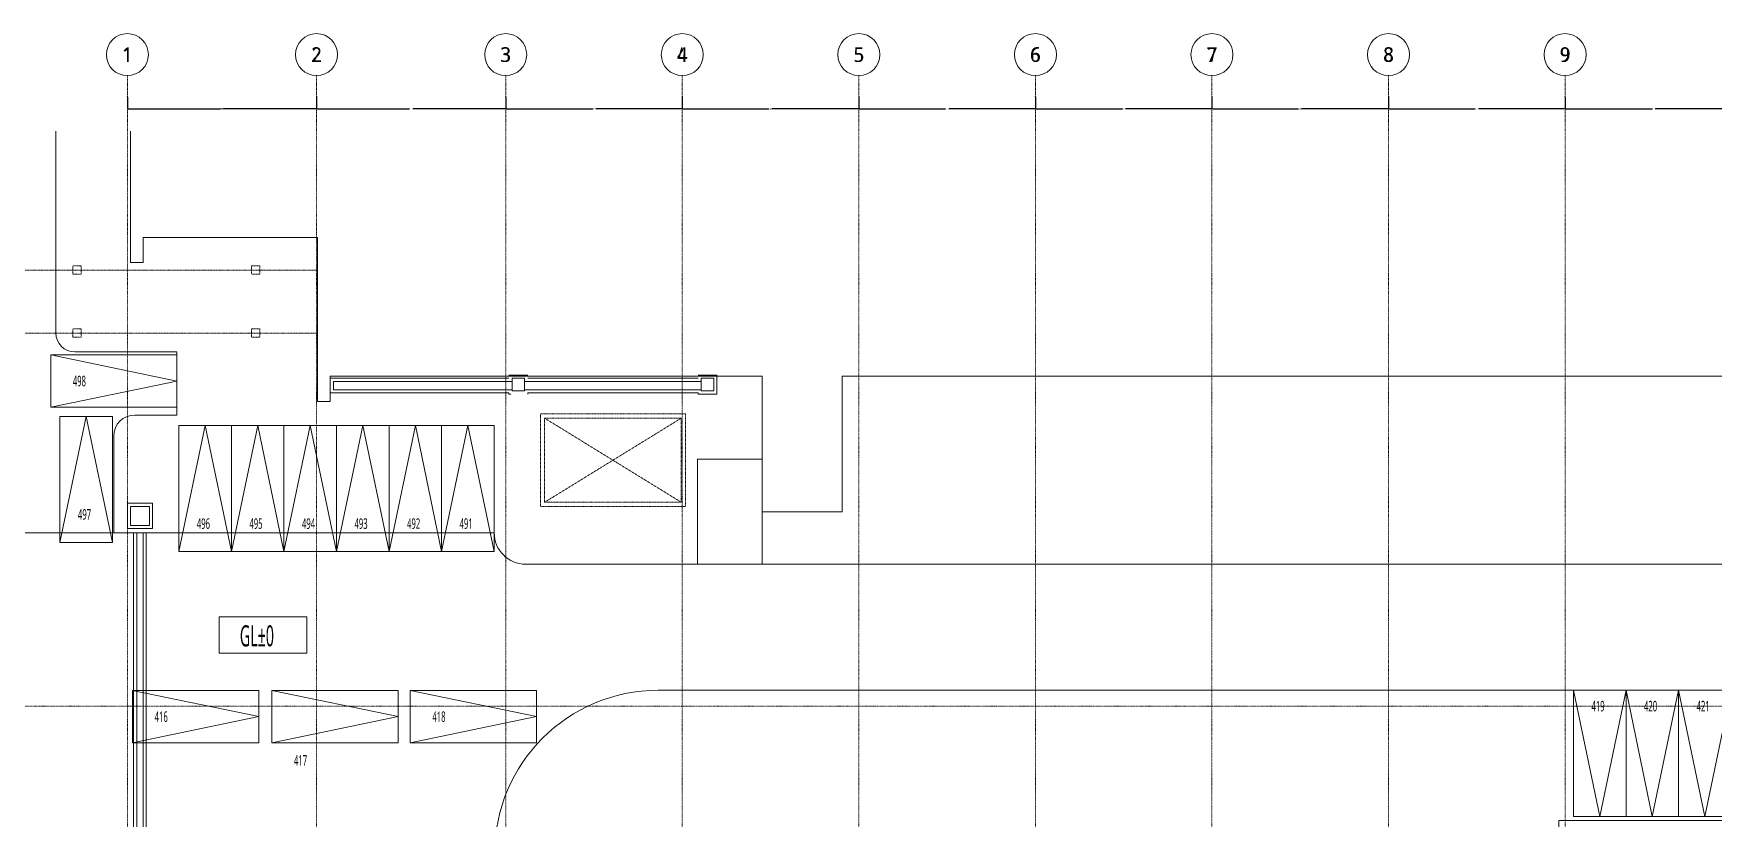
# Model space of a CAD drawing. Extents: x -76427 to 292734, y -42117 to 131250.
# Drawn here: x -4463 to 75456, y 93905 to 131250 of the extents above; entities that cross this region are included whole.
import ezdxf
from ezdxf.enums import TextEntityAlignment as Align

# ---------------------------------------------------------------- set-up
doc = ezdxf.new("R2010")
doc.units = 0
doc.header["$LTSCALE"] = 10
for name, pattern in [('H12PL1$0$DOTK1', [0.01, 0.005, -0.005]), ('H12PL1$0$DOTK2', [0.0166, 0.0083, -0.0083]), ('H12PL1$0$JJP_三點線', [0.9, 0.3, -0.15, 0, -0.15, 0, -0.15, 0, -0.15]), ('XFM7P10ICA$0$H12PL1$0$JJP_三點線', [0.9, 0.3, -0.15, 0, -0.15, 0, -0.15, 0, -0.15])]:
    doc.linetypes.add(name, pattern=pattern)
for name, color, linetype in [('H12PL1$0$A-DIM', 252, 'Continuous'), ('H12PL1$0$L10_14_LEVEL', 252, 'Continuous'), ('H12PL1$0$L10_14_PIPE-W', 252, 'Continuous'), ('H12PL1$0$L10_14_PKG', 252, 'Continuous'), ('H12PL1$0$L10_14_PKG-NN', 252, 'Continuous'), ('H12PL1$0$L10_14_SITE', 252, 'Continuous'), ('H12PL1$0$L10_14_STANTION', 252, 'Continuous'), ('H12PL1$0$L10_14_SUGATA2', 252, 'Continuous'), ('H12PL1$0$L10_14_SUGATAD', 252, 'Continuous'), ('H12PL1$0$L10_14_陰井', 252, 'Continuous'), ('H12PL1$0$L10_14_雨水排水経路図最新$0$桝', 252, 'Continuous'), ('H12PL1$0$S-GRID', 252, 'Continuous'), ('XFM7P10ICA$0$H12PL1$0$A-DIM', 252, 'Continuous'), ('XFM7P10ICA$0$H12PL1$0$L-ROAD', 252, 'Continuous'), ('XFM7P10ICA$0$H12PL1$0$S-GRID', 252, 'Continuous')]:
    doc.layers.add(name, color=color, linetype=linetype)
doc.styles.add('H12PL1$0$dim-txt', font='isocp.shx', dxfattribs={"width": 0.7, "bigfont": 'chineset.shx'})
doc.styles.add('H12PL1$0$Standard', font='', dxfattribs={"width": 0.8})
doc.styles.add('XFM7P10ICA$0$H12PL1$0$dim-txt', font='isocp.shx', dxfattribs={"width": 0.7, "bigfont": 'chineset.shx'})
doc.styles.add('XFM7P10ICA$0$H12PL1$0$Standard', font='isocp.shx', dxfattribs={"bigfont": 'chineset.shx'})
doc.styles.get('H12PL1$0$Standard').set_extended_font_data('Microsoft JhengHei')
doc.dimstyles.new('H12PL1$0$ARCH-dim-200MM', dxfattribs={"dimscale": 200, "dimtxt": 0.3, "dimasz": 0.1, "dimexe": 0.1, "dimexo": 0.1, "dimgap": 0.05, "dimtad": 1, "dimdec": 0, "dimlfac": 10, "dimrnd": 0.5, "dimdsep": 46, "dimtxsty": 'H12PL1$0$dim-txt', "dimblk": 'H12PL1$0$_Dot', "dimcen": 2, "dimclrd": 256, "dimclre": 256, "dimclrt": 256, "dimadec": 0, "dimazin": 0, "dimtfac": 1, "dimtix": 1, "dimtmove": 2, "dimatfit": 3, "dimldrblk": 'H12PL1$0$_OBLIQUE', "dimfxl": 1, "dimtvp": 1, "dimtolj": 1, "dimarcsym": 0})
doc.dimstyles.new('XFM7P10ICA$0$H12PL1$0$ARCH-dim-200MM', dxfattribs={"dimscale": 200, "dimtxt": 0.3, "dimasz": 0.1, "dimexe": 0.1, "dimexo": 0.1, "dimgap": 0.05, "dimtad": 1, "dimdec": 0, "dimlfac": 10, "dimrnd": 0.5, "dimdsep": 46, "dimtxsty": 'XFM7P10ICA$0$H12PL1$0$dim-txt', "dimblk": 'XFM7P10ICA$0$H12PL1$0$_Dot', "dimcen": 2, "dimclrd": 256, "dimclre": 256, "dimclrt": 256, "dimadec": 0, "dimazin": 0, "dimtfac": 1, "dimtix": 1, "dimtmove": 2, "dimatfit": 3, "dimldrblk": 'XFM7P10ICA$0$H12PL1$0$_OBLIQUE', "dimfxl": 1, "dimtvp": 1, "dimtolj": 1, "dimarcsym": 0})

# ---------------------------------------------------------------- blocks, each defined once
blk = doc.blocks.new('*D318')
at = {"layer": 'DEFPOINTS', "color": 0, "linetype": 'Continuous', "transparency": 16777216}
for p in [(0, 128250), (9000, 128250), (9000, 127670)]:
    blk.add_point(p, dxfattribs=at)
at = {"layer": 'XFM7P10ICA$0$H12PL1$0$A-DIM', "linetype": 'Continuous', "lineweight": -2, "transparency": 16777216}
for p, q in [((0, 128230), (0, 127650)), ((9000, 128230), (9000, 127650)), ((20, 127670), (4422, 127670)), ((8980, 127670), (4578, 127670))]:
    blk.add_line(p, q, dxfattribs=at)
at = {"layer": 'XFM7P10ICA$0$H12PL1$0$A-DIM', "linetype": 'Continuous', "lineweight": 0, "transparency": 16777216, "insert": (4500, 127670), "char_height": 60, "attachment_point": 5, "style": 'XFM7P10ICA$0$H12PL1$0$dim-txt'}
blk.add_mtext('\\A1;90000', dxfattribs=at)
blk = doc.blocks.new('XFM7P10ICA$0$H12PL1$0$_Dot')
blk = doc.blocks.new('XFM7P10ICA$0$H12PL1$0$_OBLIQUE')
at = {"color": 0, "linetype": 'ByBlock', "lineweight": -2}
blk.add_line((-0.5, -0.5), (0.5, 0.5), dxfattribs=at)
blk = doc.blocks.new('*D319')
at = {"layer": 'DEFPOINTS', "color": 0, "linetype": 'Continuous', "transparency": 16777216}
for p in [(9000, 128250), (18000, 128250), (18000, 127670)]:
    blk.add_point(p, dxfattribs=at)
at = {"layer": 'XFM7P10ICA$0$H12PL1$0$A-DIM', "linetype": 'Continuous', "lineweight": -2, "transparency": 16777216}
for p, q in [((9000, 128230), (9000, 127650)), ((18000, 128230), (18000, 127650)), ((9020, 127670), (13422, 127670)), ((17980, 127670), (13578, 127670))]:
    blk.add_line(p, q, dxfattribs=at)
at = {"layer": 'XFM7P10ICA$0$H12PL1$0$A-DIM', "linetype": 'Continuous', "lineweight": 0, "transparency": 16777216, "insert": (13500, 127670), "char_height": 60, "attachment_point": 5, "style": 'XFM7P10ICA$0$H12PL1$0$dim-txt'}
blk.add_mtext('\\A1;90000', dxfattribs=at)
blk = doc.blocks.new('*D320')
at = {"layer": 'DEFPOINTS', "color": 0, "linetype": 'Continuous', "transparency": 16777216}
for p in [(18000, 128250), (26400, 128250), (26400, 127670)]:
    blk.add_point(p, dxfattribs=at)
at = {"layer": 'XFM7P10ICA$0$H12PL1$0$A-DIM', "linetype": 'Continuous', "lineweight": -2, "transparency": 16777216}
for p, q in [((18000, 128230), (18000, 127650)), ((26400, 128230), (26400, 127650)), ((18020, 127670), (22121, 127670)), ((26380, 127670), (22279, 127670))]:
    blk.add_line(p, q, dxfattribs=at)
at = {"layer": 'XFM7P10ICA$0$H12PL1$0$A-DIM', "linetype": 'Continuous', "lineweight": 0, "transparency": 16777216, "insert": (22200, 127670), "char_height": 60, "attachment_point": 5, "style": 'XFM7P10ICA$0$H12PL1$0$dim-txt'}
blk.add_mtext('\\A1;84000', dxfattribs=at)
blk = doc.blocks.new('*D321')
at = {"layer": 'DEFPOINTS', "color": 0, "linetype": 'Continuous', "transparency": 16777216}
for p in [(26400, 128250), (34800, 128250), (34800, 127670)]:
    blk.add_point(p, dxfattribs=at)
at = {"layer": 'XFM7P10ICA$0$H12PL1$0$A-DIM', "linetype": 'Continuous', "lineweight": -2, "transparency": 16777216}
for p, q in [((26400, 128230), (26400, 127650)), ((34800, 128230), (34800, 127650)), ((26420, 127670), (30521, 127670)), ((34780, 127670), (30679, 127670))]:
    blk.add_line(p, q, dxfattribs=at)
at = {"layer": 'XFM7P10ICA$0$H12PL1$0$A-DIM', "linetype": 'Continuous', "lineweight": 0, "transparency": 16777216, "insert": (30600, 127670), "char_height": 60, "attachment_point": 5, "style": 'XFM7P10ICA$0$H12PL1$0$dim-txt'}
blk.add_mtext('\\A1;84000', dxfattribs=at)
blk = doc.blocks.new('*D322')
at = {"layer": 'DEFPOINTS', "color": 0, "linetype": 'Continuous', "transparency": 16777216}
for p in [(34800, 128250), (43200, 128250), (43200, 127670)]:
    blk.add_point(p, dxfattribs=at)
at = {"layer": 'XFM7P10ICA$0$H12PL1$0$A-DIM', "linetype": 'Continuous', "lineweight": -2, "transparency": 16777216}
for p, q in [((34800, 128230), (34800, 127650)), ((43200, 128230), (43200, 127650)), ((34820, 127670), (38921, 127670)), ((43180, 127670), (39079, 127670))]:
    blk.add_line(p, q, dxfattribs=at)
at = {"layer": 'XFM7P10ICA$0$H12PL1$0$A-DIM', "linetype": 'Continuous', "lineweight": 0, "transparency": 16777216, "insert": (39000, 127670), "char_height": 60, "attachment_point": 5, "style": 'XFM7P10ICA$0$H12PL1$0$dim-txt'}
blk.add_mtext('\\A1;84000', dxfattribs=at)
blk = doc.blocks.new('*D323')
at = {"layer": 'DEFPOINTS', "color": 0, "linetype": 'Continuous', "transparency": 16777216}
for p in [(43200, 128250), (51600, 128250), (51600, 127670)]:
    blk.add_point(p, dxfattribs=at)
at = {"layer": 'XFM7P10ICA$0$H12PL1$0$A-DIM', "linetype": 'Continuous', "lineweight": -2, "transparency": 16777216}
for p, q in [((43200, 128230), (43200, 127650)), ((51600, 128230), (51600, 127650)), ((43220, 127670), (47321, 127670)), ((51580, 127670), (47479, 127670))]:
    blk.add_line(p, q, dxfattribs=at)
at = {"layer": 'XFM7P10ICA$0$H12PL1$0$A-DIM', "linetype": 'Continuous', "lineweight": 0, "transparency": 16777216, "insert": (47400, 127670), "char_height": 60, "attachment_point": 5, "style": 'XFM7P10ICA$0$H12PL1$0$dim-txt'}
blk.add_mtext('\\A1;84000', dxfattribs=at)
blk = doc.blocks.new('*D324')
at = {"layer": 'DEFPOINTS', "color": 0, "linetype": 'Continuous', "transparency": 16777216}
for p in [(51600, 128250), (60000, 128250), (60000, 127670)]:
    blk.add_point(p, dxfattribs=at)
at = {"layer": 'XFM7P10ICA$0$H12PL1$0$A-DIM', "linetype": 'Continuous', "lineweight": -2, "transparency": 16777216}
for p, q in [((51600, 128230), (51600, 127650)), ((60000, 128230), (60000, 127650)), ((51620, 127670), (55721, 127670)), ((59980, 127670), (55879, 127670))]:
    blk.add_line(p, q, dxfattribs=at)
at = {"layer": 'XFM7P10ICA$0$H12PL1$0$A-DIM', "linetype": 'Continuous', "lineweight": 0, "transparency": 16777216, "insert": (55800, 127670), "char_height": 60, "attachment_point": 5, "style": 'XFM7P10ICA$0$H12PL1$0$dim-txt'}
blk.add_mtext('\\A1;84000', dxfattribs=at)
blk = doc.blocks.new('*D325')
at = {"layer": 'DEFPOINTS', "color": 0, "linetype": 'Continuous', "transparency": 16777216}
for p in [(60000, 128250), (68400, 128250), (68400, 127670)]:
    blk.add_point(p, dxfattribs=at)
at = {"layer": 'XFM7P10ICA$0$H12PL1$0$A-DIM', "linetype": 'Continuous', "lineweight": -2, "transparency": 16777216}
for p, q in [((60000, 128230), (60000, 127650)), ((68400, 128230), (68400, 127650)), ((60020, 127670), (64121, 127670)), ((68380, 127670), (64279, 127670))]:
    blk.add_line(p, q, dxfattribs=at)
at = {"layer": 'XFM7P10ICA$0$H12PL1$0$A-DIM', "linetype": 'Continuous', "lineweight": 0, "transparency": 16777216, "insert": (64200, 127670), "char_height": 60, "attachment_point": 5, "style": 'XFM7P10ICA$0$H12PL1$0$dim-txt'}
blk.add_mtext('\\A1;84000', dxfattribs=at)
blk = doc.blocks.new('*D326')
at = {"layer": 'DEFPOINTS', "color": 0, "linetype": 'Continuous', "transparency": 16777216}
for p in [(68400, 128250), (76800, 128250), (76800, 127670)]:
    blk.add_point(p, dxfattribs=at)
at = {"layer": 'XFM7P10ICA$0$H12PL1$0$A-DIM', "linetype": 'Continuous', "lineweight": -2, "transparency": 16777216}
for p, q in [((68400, 128230), (68400, 127650)), ((76800, 128230), (76800, 127650)), ((68420, 127670), (72521, 127670)), ((76780, 127670), (72679, 127670))]:
    blk.add_line(p, q, dxfattribs=at)
at = {"layer": 'XFM7P10ICA$0$H12PL1$0$A-DIM', "linetype": 'Continuous', "lineweight": 0, "transparency": 16777216, "insert": (72600, 127670), "char_height": 60, "attachment_point": 5, "style": 'XFM7P10ICA$0$H12PL1$0$dim-txt'}
blk.add_mtext('\\A1;84000', dxfattribs=at)
blk = doc.blocks.new('*D447')
at = {"layer": 'DEFPOINTS', "color": 0, "linetype": 'Continuous', "transparency": 16777216}
for p in [(0, 128250), (9000, 128250), (9000, 127670)]:
    blk.add_point(p, dxfattribs=at)
at = {"layer": 'H12PL1$0$A-DIM', "linetype": 'Continuous', "lineweight": -2, "transparency": 16777216}
for p, q in [((0, 128230), (0, 127650)), ((9000, 128230), (9000, 127650)), ((20, 127670), (4422, 127670)), ((8980, 127670), (4578, 127670))]:
    blk.add_line(p, q, dxfattribs=at)
at = {"layer": 'H12PL1$0$A-DIM', "linetype": 'Continuous', "lineweight": 0, "transparency": 16777216, "insert": (4500, 127670), "char_height": 60, "attachment_point": 5, "style": 'H12PL1$0$dim-txt'}
blk.add_mtext('\\A1;90000', dxfattribs=at)
blk = doc.blocks.new('H12PL1$0$_Dot')
blk = doc.blocks.new('H12PL1$0$_OBLIQUE')
at = {"color": 0, "linetype": 'ByBlock', "lineweight": -2}
blk.add_line((-0.5, -0.5), (0.5, 0.5), dxfattribs=at)
blk = doc.blocks.new('*D448')
at = {"layer": 'DEFPOINTS', "color": 0, "linetype": 'Continuous', "transparency": 16777216}
for p in [(9000, 128250), (18000, 128250), (18000, 127670)]:
    blk.add_point(p, dxfattribs=at)
at = {"layer": 'H12PL1$0$A-DIM', "linetype": 'Continuous', "lineweight": -2, "transparency": 16777216}
for p, q in [((9000, 128230), (9000, 127650)), ((18000, 128230), (18000, 127650)), ((9020, 127670), (13422, 127670)), ((17980, 127670), (13578, 127670))]:
    blk.add_line(p, q, dxfattribs=at)
at = {"layer": 'H12PL1$0$A-DIM', "linetype": 'Continuous', "lineweight": 0, "transparency": 16777216, "insert": (13500, 127670), "char_height": 60, "attachment_point": 5, "style": 'H12PL1$0$dim-txt'}
blk.add_mtext('\\A1;90000', dxfattribs=at)
blk = doc.blocks.new('*D449')
at = {"layer": 'DEFPOINTS', "color": 0, "linetype": 'Continuous', "transparency": 16777216}
for p in [(18000, 128250), (26400, 128250), (26400, 127670)]:
    blk.add_point(p, dxfattribs=at)
at = {"layer": 'H12PL1$0$A-DIM', "linetype": 'Continuous', "lineweight": -2, "transparency": 16777216}
for p, q in [((18000, 128230), (18000, 127650)), ((26400, 128230), (26400, 127650)), ((18020, 127670), (22121, 127670)), ((26380, 127670), (22279, 127670))]:
    blk.add_line(p, q, dxfattribs=at)
at = {"layer": 'H12PL1$0$A-DIM', "linetype": 'Continuous', "lineweight": 0, "transparency": 16777216, "insert": (22200, 127670), "char_height": 60, "attachment_point": 5, "style": 'H12PL1$0$dim-txt'}
blk.add_mtext('\\A1;84000', dxfattribs=at)
blk = doc.blocks.new('*D450')
at = {"layer": 'DEFPOINTS', "color": 0, "linetype": 'Continuous', "transparency": 16777216}
for p in [(26400, 128250), (34800, 128250), (34800, 127670)]:
    blk.add_point(p, dxfattribs=at)
at = {"layer": 'H12PL1$0$A-DIM', "linetype": 'Continuous', "lineweight": -2, "transparency": 16777216}
for p, q in [((26400, 128230), (26400, 127650)), ((34800, 128230), (34800, 127650)), ((26420, 127670), (30521, 127670)), ((34780, 127670), (30679, 127670))]:
    blk.add_line(p, q, dxfattribs=at)
at = {"layer": 'H12PL1$0$A-DIM', "linetype": 'Continuous', "lineweight": 0, "transparency": 16777216, "insert": (30600, 127670), "char_height": 60, "attachment_point": 5, "style": 'H12PL1$0$dim-txt'}
blk.add_mtext('\\A1;84000', dxfattribs=at)
blk = doc.blocks.new('*D451')
at = {"layer": 'DEFPOINTS', "color": 0, "linetype": 'Continuous', "transparency": 16777216}
for p in [(34800, 128250), (43200, 128250), (43200, 127670)]:
    blk.add_point(p, dxfattribs=at)
at = {"layer": 'H12PL1$0$A-DIM', "linetype": 'Continuous', "lineweight": -2, "transparency": 16777216}
for p, q in [((34800, 128230), (34800, 127650)), ((43200, 128230), (43200, 127650)), ((34820, 127670), (38921, 127670)), ((43180, 127670), (39079, 127670))]:
    blk.add_line(p, q, dxfattribs=at)
at = {"layer": 'H12PL1$0$A-DIM', "linetype": 'Continuous', "lineweight": 0, "transparency": 16777216, "insert": (39000, 127670), "char_height": 60, "attachment_point": 5, "style": 'H12PL1$0$dim-txt'}
blk.add_mtext('\\A1;84000', dxfattribs=at)
blk = doc.blocks.new('*D452')
at = {"layer": 'DEFPOINTS', "color": 0, "linetype": 'Continuous', "transparency": 16777216}
for p in [(43200, 128250), (51600, 128250), (51600, 127670)]:
    blk.add_point(p, dxfattribs=at)
at = {"layer": 'H12PL1$0$A-DIM', "linetype": 'Continuous', "lineweight": -2, "transparency": 16777216}
for p, q in [((43200, 128230), (43200, 127650)), ((51600, 128230), (51600, 127650)), ((43220, 127670), (47321, 127670)), ((51580, 127670), (47479, 127670))]:
    blk.add_line(p, q, dxfattribs=at)
at = {"layer": 'H12PL1$0$A-DIM', "linetype": 'Continuous', "lineweight": 0, "transparency": 16777216, "insert": (47400, 127670), "char_height": 60, "attachment_point": 5, "style": 'H12PL1$0$dim-txt'}
blk.add_mtext('\\A1;84000', dxfattribs=at)
blk = doc.blocks.new('*D453')
at = {"layer": 'DEFPOINTS', "color": 0, "linetype": 'Continuous', "transparency": 16777216}
for p in [(51600, 128250), (60000, 128250), (60000, 127670)]:
    blk.add_point(p, dxfattribs=at)
at = {"layer": 'H12PL1$0$A-DIM', "linetype": 'Continuous', "lineweight": -2, "transparency": 16777216}
for p, q in [((51600, 128230), (51600, 127650)), ((60000, 128230), (60000, 127650)), ((51620, 127670), (55721, 127670)), ((59980, 127670), (55879, 127670))]:
    blk.add_line(p, q, dxfattribs=at)
at = {"layer": 'H12PL1$0$A-DIM', "linetype": 'Continuous', "lineweight": 0, "transparency": 16777216, "insert": (55800, 127670), "char_height": 60, "attachment_point": 5, "style": 'H12PL1$0$dim-txt'}
blk.add_mtext('\\A1;84000', dxfattribs=at)
blk = doc.blocks.new('*D454')
at = {"layer": 'DEFPOINTS', "color": 0, "linetype": 'Continuous', "transparency": 16777216}
for p in [(60000, 128250), (68400, 128250), (68400, 127670)]:
    blk.add_point(p, dxfattribs=at)
at = {"layer": 'H12PL1$0$A-DIM', "linetype": 'Continuous', "lineweight": -2, "transparency": 16777216}
for p, q in [((60000, 128230), (60000, 127650)), ((68400, 128230), (68400, 127650)), ((60020, 127670), (64121, 127670)), ((68380, 127670), (64279, 127670))]:
    blk.add_line(p, q, dxfattribs=at)
at = {"layer": 'H12PL1$0$A-DIM', "linetype": 'Continuous', "lineweight": 0, "transparency": 16777216, "insert": (64200, 127670), "char_height": 60, "attachment_point": 5, "style": 'H12PL1$0$dim-txt'}
blk.add_mtext('\\A1;84000', dxfattribs=at)
blk = doc.blocks.new('*D455')
at = {"layer": 'DEFPOINTS', "color": 0, "linetype": 'Continuous', "transparency": 16777216}
for p in [(68400, 128250), (76800, 128250), (76800, 127670)]:
    blk.add_point(p, dxfattribs=at)
at = {"layer": 'H12PL1$0$A-DIM', "linetype": 'Continuous', "lineweight": -2, "transparency": 16777216}
for p, q in [((68400, 128230), (68400, 127650)), ((76800, 128230), (76800, 127650)), ((68420, 127670), (72521, 127670)), ((76780, 127670), (72679, 127670))]:
    blk.add_line(p, q, dxfattribs=at)
at = {"layer": 'H12PL1$0$A-DIM', "linetype": 'Continuous', "lineweight": 0, "transparency": 16777216, "insert": (72600, 127670), "char_height": 60, "attachment_point": 5, "style": 'H12PL1$0$dim-txt'}
blk.add_mtext('\\A1;84000', dxfattribs=at)
blk = doc.blocks.new('XFM7P10ICA$0$H12PL1')
at = {"layer": 'XFM7P10ICA$0$H12PL1$0$L-ROAD', "lineweight": 0, "flags": 128}
blk.add_lwpolyline([(250600, 106000), (18950, 106000, -0.41421356), (17450, 107500), (2450, 107500.37), (-15800, 107500.37), (-15800, 340), (-550, 340), (-550, 83050), (17450, 83050), (17450, 91750), (18050, 91750), (18050, 90550), (68100, 90550), (68100, 93810), (77100, 93810), (77100, 90550), (77400, 90550), (77400, 99500), (127200, 99500), (127200, 90500), (151200, 90500)], format="xyb", dxfattribs=at)
at = {"layer": 'XFM7P10ICA$0$H12PL1$0$S-GRID', "linetype": 'XFM7P10ICA$0$H12PL1$0$JJP_三點線', "lineweight": 0}
for p, q in [((0, 128250), (0, 129250)), ((9000, 128250), (9000, 129250)), ((18000, 128250), (18000, 129250)), ((26400, 128250), (26400, 129250)), ((34800, 128250), (34800, 129250)), ((43200, 128250), (43200, 129250)), ((51600, 128250), (51600, 129250)), ((60000, 128250), (60000, 129250)), ((68400, 128250), (68400, 129250)), ((0, 128250), (0, -28000)), ((9000, 128250), (9000, -28000)), ((18000, 128250), (18000, -28000)), ((26400, 128250), (26400, -28000)), ((34800, 128250), (34800, -28000)), ((43200, 128250), (43200, -28000)), ((51600, 128250), (51600, -28000)), ((60000, 128250), (60000, -28000)), ((68400, 128250), (68400, -28000)), ((-29000, 99250), (289600, 99250))]:
    blk.add_line(p, q, dxfattribs=at)
at = {"layer": 'XFM7P10ICA$0$H12PL1$0$S-GRID', "lineweight": 0}
for centre in [(0, 130250), (9000, 130250), (18000, 130250), (26400, 130250), (34800, 130250), (43200, 130250), (51600, 130250), (60000, 130250), (68400, 130250)]:
    blk.add_circle(centre, 1000, dxfattribs=at)
at = {"layer": 'XFM7P10ICA$0$H12PL1$0$S-GRID', "linetype": 'XFM7P10ICA$0$H12PL1$0$JJP_三點線', "lineweight": 0}
for p in [(0, 128250), (0, 128250), (9000, 128250), (9000, 128250), (18000, 128250), (18000, 128250), (26400, 128250), (26400, 128250), (34800, 128250), (34800, 128250), (43200, 128250), (43200, 128250), (51600, 128250), (51600, 128250), (60000, 128250), (60000, 128250), (68400, 128250), (68400, 128250)]:
    blk.add_point(p, dxfattribs=at)
at = {"layer": 'XFM7P10ICA$0$H12PL1$0$S-GRID', "style": 'XFM7P10ICA$0$H12PL1$0$Standard'}
for s, p in [('1', (0, 130602.36)), ('2', (9000, 130600)), ('3', (18000, 130600)), ('4', (26400, 130600)), ('5', (34800, 130600)), ('6', (43200, 130600)), ('7', (51600, 130600)), ('8', (60000, 130600)), ('9', (68400, 130600))]:
    blk.add_text(s, height=700, dxfattribs=at).set_placement(p, align=Align.TOP_CENTER)
at = {"layer": 'XFM7P10ICA$0$H12PL1$0$A-DIM', "linetype": 'Continuous', "lineweight": 0}
for base, p1, p2, picture, middle in [((9000, 127670), (0, 128250), (9000, 128250), '*D318', (4500, 127670)), ((18000, 127670), (9000, 128250), (18000, 128250), '*D319', (13500, 127670)), ((26400, 127670), (18000, 128250), (26400, 128250), '*D320', (22200, 127670)), ((34800, 127670), (26400, 128250), (34800, 128250), '*D321', (30600, 127670)), ((43200, 127670), (34800, 128250), (43200, 128250), '*D322', (39000, 127670)), ((51600, 127670), (43200, 128250), (51600, 128250), '*D323', (47400, 127670)), ((60000, 127670), (51600, 128250), (60000, 128250), '*D324', (55800, 127670)), ((68400, 127670), (60000, 128250), (68400, 128250), '*D325', (64200, 127670)), ((76800, 127670), (68400, 128250), (76800, 128250), '*D326', (72600, 127670))]:
    dim = blk.add_linear_dim(base=base, p1=p1, p2=p2, dimstyle='XFM7P10ICA$0$H12PL1$0$ARCH-dim-200MM', dxfattribs=at)
    dim.commit()
    dim.dimension.update_dxf_attribs({"geometry": picture, "text_midpoint": middle, "dimtype": 128})
blk = doc.blocks.new('XFM7P10ICA')
blk.add_blockref('XFM7P10ICA$0$H12PL1', (0, 0))
blk = doc.blocks.new('H12PL1')
at = {"layer": 'H12PL1$0$L10_14_LEVEL', "lineweight": 0, "flags": 128}
blk.add_lwpolyline([(4369.13, 103497.83), (8531.31, 103497.83), (8531.31, 101762.06), (4369.13, 101762.06)], close=True, dxfattribs=at)
at = {"layer": 'H12PL1$0$L10_14_PIPE-W', "lineweight": 0}
for p, q in [((9650, 114850), (9650, 114150)), ((18150, 114850), (9650, 114850)), ((9800, 114700), (9800, 114300)), ((9800, 114700), (18300, 114700)), ((18300, 114300), (9800, 114300)), ((19050, 115000), (18150, 115000)), ((18900, 114850), (18300, 114850)), ((19050, 114850), (27150, 114850)), ((27900, 114850), (27300, 114850)), ((9650, 114150), (18150, 114150)), ((18150, 114150), (18150, 114100)), ((18150, 114100), (18250, 114100))]:
    blk.add_line(p, q, dxfattribs=at)
at = {"layer": 'H12PL1$0$L10_14_PIPE-W', "lineweight": 0, "flags": 128}
for points in [[(18300, 114850), (18300, 114250), (18900, 114250), (18900, 114850)], [(18900, 114700), (27300, 114700)], [(18900, 114300), (27300, 114300)], [(19050, 114100), (19050, 114150), (27150, 114150), (27150, 114100), (28050, 114100), (28050, 115000), (27150, 115000)], [(27300, 114850), (27300, 114250), (27900, 114250), (27900, 114850)]]:
    blk.add_lwpolyline(points, dxfattribs=at)
at = {"layer": 'H12PL1$0$L10_14_PKG', "lineweight": 0, "flags": 128}
for points in [[(-3650, 115966.87), (2350, 114716.87), (-3650, 113466.87)], [(-708.61, 107036.8), (-1958.61, 113036.8), (-3208.61, 107036.8)], [(4950, 106600), (3700, 112600), (2450, 106600)], [(7450, 106600), (6200, 112600), (4950, 106600)], [(9950, 106600), (8700, 112600), (7450, 106600)], [(12450, 106600), (11200, 112600), (9950, 106600)], [(14950, 106600), (13700, 112600), (12450, 106600)], [(17450, 106600), (16200, 112600), (14950, 106600)], [(245.48, 97498.09), (6245.48, 98748.09), (245.48, 99998.09)], [(6875.84, 97498.09), (12875.84, 98748.09), (6875.84, 99998.09)], [(13457.71, 97498.09), (19457.71, 98748.09), (13457.71, 99998.09)], [(68800, 100000), (70050, 94000), (71300, 100000)], [(71300, 100000), (72550, 94000), (73800, 100000)], [(73800, 100000), (75050, 94000), (76300, 100000)]]:
    blk.add_lwpolyline(points, dxfattribs=at)
for points in [[(-3650, 115966.87), (2350, 115966.87), (2350, 113466.87), (-3650, 113466.87)], [(-708.61, 107036.8), (-708.61, 113036.8), (-3208.61, 113036.8), (-3208.61, 107036.8)], [(4950, 106600), (4950, 112600), (2450, 112600), (2450, 106600)], [(7450, 106600), (7450, 112600), (4950, 112600), (4950, 106600)], [(9950, 106600), (9950, 112600), (7450, 112600), (7450, 106600)], [(12450, 106600), (12450, 112600), (9950, 112600), (9950, 106600)], [(14950, 106600), (14950, 112600), (12450, 112600), (12450, 106600)], [(17450, 106600), (17450, 112600), (14950, 112600), (14950, 106600)], [(245.48, 97498.09), (6245.48, 97498.09), (6245.48, 99998.09), (245.48, 99998.09)], [(6875.84, 97498.09), (12875.84, 97498.09), (12875.84, 99998.09), (6875.84, 99998.09)], [(13457.71, 97498.09), (19457.71, 97498.09), (19457.71, 99998.09), (13457.71, 99998.09)], [(68800, 100000), (68800, 94000), (71300, 94000), (71300, 100000)], [(71300, 100000), (71300, 94000), (73800, 94000), (73800, 100000)], [(73800, 100000), (73800, 94000), (76300, 94000), (76300, 100000)]]:
    blk.add_lwpolyline(points, close=True, dxfattribs=at)
at = {"layer": 'H12PL1$0$L10_14_SITE', "lineweight": 0}
for p, q in [((-3400, 126600), (-3400, 116999.99)), ((-3400, 126600), (-3400, 116999.99)), ((2350, 116100), (-2500, 116100)), ((2350, 116100), (2350, 113100)), ((2350, 113100), (350, 113100)), ((-650, 112100), (-650, 107500.37)), ((17450, 112600), (2450, 112600)), ((2450, 107500.37), (2450, 112600)), ((17450, 112600), (9450, 112600)), ((17450, 107500), (17450, 112600)), ((27130, 111000), (27130, 106000)), ((30200, 111000), (27130, 111000)), ((30200, 111000), (30200, 106000)), ((2450, 107500.37), (-650, 107500.37)), ((18950, 106000), (250600, 106000)), ((25250, 100000), (193700, 100000))]:
    blk.add_line(p, q, dxfattribs=at)
for centre, radius, start, end in [((-2500, 117000), 900, 180, 270), ((350, 112100), 1000, 90, 180), ((18950, 107500), 1500, 180, 270), ((25250, 92225), 7775, 90, 180)]:
    blk.add_arc(centre, radius, start, end, dxfattribs=at)
at = {"layer": 'H12PL1$0$L10_14_STANTION', "linetype": 'H12PL1$0$DOTK2', "lineweight": 0}
for p, q in [((9050, 120000), (-11900, 120000)), ((-11900, 117000), (9050, 117000))]:
    blk.add_line(p, q, dxfattribs=at)
at = {"layer": 'H12PL1$0$L10_14_STANTION', "linetype": 'H12PL1$0$DOTK1', "lineweight": 0, "flags": 128}
for points in [[(-2600, 120200), (-2200, 120200), (-2200, 119800), (-2600, 119800)], [(5900, 120200), (6300, 120200), (6300, 119800), (5900, 119800)], [(-2600, 117200), (-2200, 117200), (-2200, 116800), (-2600, 116800)], [(5900, 117200), (6300, 117200), (6300, 116800), (5900, 116800)]]:
    blk.add_lwpolyline(points, close=True, dxfattribs=at)
at = {"layer": 'H12PL1$0$L10_14_SUGATA2', "lineweight": 0, "flags": 128}
blk.add_lwpolyline([(134350, 106950), (90050, 106950), (90050, 114950), (88000, 114950), (88000, 108500), (84200, 108500), (84200, 114950), (34000, 114950), (34000, 108500), (30200, 108500), (30200, 114950), (9650, 114950), (9650, 113750), (9050, 113750), (9050, 121550), (750, 121550), (750, 120350), (150, 120350), (150, 126600)], dxfattribs=at)
at = {"layer": 'H12PL1$0$L10_14_SUGATAD', "linetype": 'H12PL1$0$DOTK1', "lineweight": 0}
for p, q in [((19850, 112950), (26350, 108950)), ((19850, 108950), (26350, 112950))]:
    blk.add_line(p, q, dxfattribs=at)
at = {"layer": 'H12PL1$0$L10_14_SUGATAD', "linetype": 'H12PL1$0$DOTK1', "lineweight": 0, "flags": 128}
for points in [[(19650, 113150), (26550, 113150), (26550, 108750), (19650, 108750)], [(19850, 112950), (26350, 112950), (26350, 108950), (19850, 108950)]]:
    blk.add_lwpolyline(points, close=True, dxfattribs=at)
at = {"layer": 'H12PL1$0$L10_14_陰井', "lineweight": 0}
for p, q in [((297.37, 107500.37), (297.37, 93102.05)), ((447.37, 107500.37), (447.37, 93102.05)), ((747.37, 107500.37), (747.37, 93102.05)), ((897.37, 107500.37), (897.37, 93102.05))]:
    blk.add_line(p, q, dxfattribs=at)
at = {"layer": 'H12PL1$0$L10_14_雨水排水経路図最新$0$桝', "lineweight": 0, "flags": 128}
for points in [[(0, 107700), (1200, 107700), (1200, 108900), (0, 108900)], [(150, 107850), (1050, 107850), (1050, 108750), (150, 108750)]]:
    blk.add_lwpolyline(points, close=True, dxfattribs=at)
at = {"layer": 'H12PL1$0$S-GRID', "linetype": 'H12PL1$0$JJP_三點線', "lineweight": 0}
for p, q in [((0, 128250), (0, 129250)), ((9000, 128250), (9000, 129250)), ((18000, 128250), (18000, 129250)), ((26400, 128250), (26400, 129250)), ((34800, 128250), (34800, 129250)), ((43200, 128250), (43200, 129250)), ((51600, 128250), (51600, 129250)), ((60000, 128250), (60000, 129250)), ((68400, 128250), (68400, 129250)), ((0, 128250), (0, -28000)), ((9000, 128250), (9000, -28000)), ((18000, 128250), (18000, -28000)), ((26400, 128250), (26400, -28000)), ((34800, 128250), (34800, -28000)), ((43200, 128250), (43200, -28000)), ((51600, 128250), (51600, -28000)), ((60000, 128250), (60000, -28000)), ((68400, 128250), (68400, -28000)), ((-29000, 99250), (289600, 99250))]:
    blk.add_line(p, q, dxfattribs=at)
at = {"layer": 'H12PL1$0$S-GRID', "lineweight": 0}
for centre in [(0, 130250), (9000, 130250), (18000, 130250), (26400, 130250), (34800, 130250), (43200, 130250), (51600, 130250), (60000, 130250), (68400, 130250)]:
    blk.add_circle(centre, 1000, dxfattribs=at)
at = {"layer": 'H12PL1$0$S-GRID', "linetype": 'H12PL1$0$JJP_三點線', "lineweight": 0}
for p in [(0, 128250), (0, 128250), (9000, 128250), (9000, 128250), (18000, 128250), (18000, 128250), (26400, 128250), (26400, 128250), (34800, 128250), (34800, 128250), (43200, 128250), (43200, 128250), (51600, 128250), (51600, 128250), (60000, 128250), (60000, 128250), (68400, 128250), (68400, 128250)]:
    blk.add_point(p, dxfattribs=at)
at = {"layer": 'H12PL1$0$L10_14_LEVEL', "linetype": 'Continuous', "lineweight": 0, "insert": (5350.3, 102586.21), "char_height": 1000, "attachment_point": 4, "style": 'H12PL1$0$Standard'}
blk.add_mtext('\\A1;{\\W0.52;GL±0}', dxfattribs=at)
at = {"layer": 'H12PL1$0$L10_14_PKG-NN', "linetype": 'Continuous', "lineweight": 0, "char_height": 500, "attachment_point": 4, "style": 'H12PL1$0$Standard'}
for s, insert in [('\\A1;{\\W0.56;498}', (-2597.75, 114712.76)), ('\\A1;{\\W0.56;497}', (-2353.63, 108367.76)), ('\\A1;{\\W0.56;496}', (3304.97, 107930.97)), ('\\A1;{\\W0.56;495}', (5804.97, 107930.97)), ('\\A1;{\\W0.56;494}', (8304.97, 107930.97)), ('\\A1;{\\W0.56;493}', (10804.97, 107930.97)), ('\\A1;{\\W0.56;492}', (13304.97, 107930.97)), ('\\A1;{\\W0.56;491}', (15804.97, 107931.81)), ('\\A1;{\\W0.56;419}', (69654.97, 99244.78)), ('\\A1;{\\W0.56;420}', (72154.97, 99243.93)), ('\\A1;{\\W0.56;421}', (74654.97, 99248.9)), ('\\A1;{\\W0.56;416}', (1297.73, 98744.82)), ('\\A1;{\\W0.56;418}', (14509.96, 98744.82)), ('\\A1;{\\W0.56;417}', (7928.09, 96669.27))]:
    blk.add_mtext(s, dxfattribs=dict(at, insert=insert))
at = {"layer": 'H12PL1$0$S-GRID', "style": 'H12PL1$0$Standard'}
for s, p in [('1', (0, 130602.36)), ('2', (9000, 130600)), ('3', (18000, 130600)), ('4', (26400, 130600)), ('5', (34800, 130600)), ('6', (43200, 130600)), ('7', (51600, 130600)), ('8', (60000, 130600)), ('9', (68400, 130600))]:
    blk.add_text(s, height=700, dxfattribs=at).set_placement(p, align=Align.TOP_CENTER)
at = {"layer": 'H12PL1$0$A-DIM', "linetype": 'Continuous', "lineweight": 0}
for base, p1, p2, picture, middle in [((9000, 127670), (0, 128250), (9000, 128250), '*D447', (4500, 127670)), ((18000, 127670), (9000, 128250), (18000, 128250), '*D448', (13500, 127670)), ((26400, 127670), (18000, 128250), (26400, 128250), '*D449', (22200, 127670)), ((34800, 127670), (26400, 128250), (34800, 128250), '*D450', (30600, 127670)), ((43200, 127670), (34800, 128250), (43200, 128250), '*D451', (39000, 127670)), ((51600, 127670), (43200, 128250), (51600, 128250), '*D452', (47400, 127670)), ((60000, 127670), (51600, 128250), (60000, 128250), '*D453', (55800, 127670)), ((68400, 127670), (60000, 128250), (68400, 128250), '*D454', (64200, 127670)), ((76800, 127670), (68400, 128250), (76800, 128250), '*D455', (72600, 127670))]:
    dim = blk.add_linear_dim(base=base, p1=p1, p2=p2, dimstyle='H12PL1$0$ARCH-dim-200MM', dxfattribs=at)
    dim.commit()
    dim.dimension.update_dxf_attribs({"geometry": picture, "text_midpoint": middle, "dimtype": 128})

msp = doc.modelspace()

# ---------------------------------------------------------------- block references
msp.add_blockref('XFM7P10ICA', (0, 0))

# ---------------------------------------------------------------- next in the draw order: block references
msp.add_blockref('H12PL1', (0, 0))

doc.saveas('drawing.dxf')
